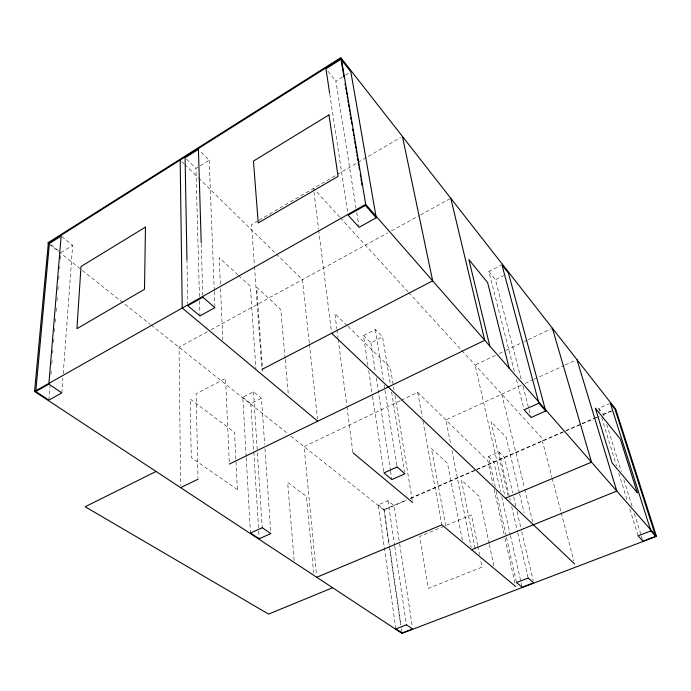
<?xml version="1.0" encoding="UTF-8"?>
<svg xmlns="http://www.w3.org/2000/svg" width="691" height="691" viewBox="0 0 691 691"><rect width="100%" height="100%" fill="white"/><g stroke="black" fill="none" stroke-linecap="round" stroke-linejoin="round"><path stroke-width="0.52" stroke-dasharray="3.46 2.59" d="M61.836 392.885L62.933 377.917M63.244 373.641L72.641 245.348L61.965 236.702M48.836 400.132L49.977 386.234M50.944 374.479L51.289 370.203M51.816 363.794L52.17 359.519M52.697 353.101L52.965 349.896M53.578 342.416L53.924 338.141M54.451 331.732L54.719 328.519M55.245 322.11L55.686 316.763M56.118 311.425L56.472 307.15M56.999 300.732L57.258 297.527M57.88 290.047L58.225 285.772M58.752 279.363L59.02 276.15M59.633 268.669L59.806 266.536M60.419 259.056L60.773 254.78M60.946 252.638L72.641 245.348M199.44 296.569L195.942 168.431L199.474 166.229M200.355 165.676L209.183 160.174L199.854 150.776M356.064 208.259L335.886 81.141L344.679 75.647M345.56 75.103L349.957 72.356M258.028 220.818L251.507 224.627L254.418 265.404M258.961 220.274L357.022 162.981M357.955 162.437L400.581 137.535M207.369 331.732L179.064 347.253L180.61 485.505M211.144 329.667L387.582 232.953M391.356 230.889L419.662 215.367M420.612 214.858L450.8 198.308M246.151 456.509L242.809 397.247L253.476 391.788L261.44 398.241L264.662 444.417M367.914 365.401L363.475 335.584L375.299 329.538L382.607 336.88L390.406 384.628M514.329 371.352L488.857 271.511L501.018 265.301M242.809 397.247L250.824 403.622L261.44 398.241M363.475 335.584L370.851 342.831L382.607 336.88M521.1 378.893L495.456 279.725L503.817 275.493M400.236 400.728L304.075 446.567L316.504 575.111M401.212 400.262L417.718 392.393L487.872 461.018L492.968 484.028M495.387 355.373L475.097 365.038L504.931 496.138M499.248 353.533L505.043 350.769M506.011 350.302L523.398 342.019M524.365 341.561L527.259 340.179M528.226 339.713L551.409 328.666M521.299 385.207L445.868 419.921L450.679 444.192M525.203 383.41L533.011 379.817M533.988 379.368L564.245 365.444M565.221 364.995L574.981 360.503M395.865 628.862L378.236 504.931L387.945 500.681L393.818 505.441L399.502 542.711M495.266 487.06L488.494 456.639L499.101 451.992L504.413 457.338L512.705 492.89M599.745 411.413L598.795 408.329L609.384 403.691M383.712 509.837L406.403 499.964M410.35 498.254L565.238 430.873M566.223 430.45L581.019 424.006M582.012 423.583L596.808 417.148M602.725 414.565L611.604 410.704M290.859 436.073L383.989 510.053L406.671 500.189M410.618 498.479L475.71 470.174M476.704 469.742L581.252 424.283M582.237 423.851L595.055 418.271M596.039 417.848L601.956 415.274M602.949 414.842L611.82 410.981M51.048 244.769L58.476 250.669M378.236 504.931L384.161 509.638L389.275 544.733M49.147 244.035L150.362 324.45M151.208 325.115L287.836 433.672M237.911 274.914L219.202 257.743L220.369 284.398M238.689 275.623L250.384 286.359L255.964 369.607M347.184 325.608L334.841 313.567L336.793 328.562M347.953 326.359L390.363 367.733L394.043 390.018M181.716 161.53L184.022 163.784M184.791 164.544L197.859 177.328M198.628 178.079L275.528 253.295M276.296 254.055L302.442 279.622L309.274 342.909M186.544 159.172L195.942 168.431M488.494 456.639L493.858 461.925L500.5 491.413M339.644 217.026L313.472 188.427L318.551 228.894M340.369 217.82L407.984 291.706M408.709 292.5L461.061 349.698M461.787 350.492L541.511 437.61L551.919 477.291M327.94 71.251L335.886 81.141M488.857 271.511L495.456 279.725M598.795 408.329L603.528 414.22L604.159 416.267M606.707 424.455L621.321 471.547M623.861 479.735L632.438 507.375M634.347 513.525L641.023 535.015M641.334 536.043L642.613 540.137M601.645 417.58L616.545 465.907M618.765 473.11L627.324 500.871M629.864 509.094L638.104 535.827M552.195 478.336L560.954 511.755M561.23 512.8L573.832 560.842M522.992 386.2L531.094 417.511M516.453 379.67L524.141 409.823M501.77 394.19L524.521 488.217M524.78 489.263L532.614 521.645M519.382 492.864L506.201 437.42L490.99 421.64L508.023 495.818M519.632 493.91L524.106 512.739M513.681 497.071L515.875 506.486M517.093 511.711L520.755 527.397M521.731 531.586L533.193 580.734M499.101 451.992L509.517 497.166M509.759 498.22L510.243 500.319M511.694 506.615L517.507 531.828M517.749 532.882L528.157 578.056M501.692 496.674L510.234 534.592M510.468 535.637L521.86 586.193M496.198 491.258L506.235 536.371M506.468 537.417L516.505 582.53M494.125 489.263L504.085 534.238M505.017 538.419L514.976 583.403M489.168 543.636L479.226 496.371L461.355 479.977L475.684 551.392M489.392 544.681L493.806 565.687M477.585 545.19L471.443 514.873L419.731 536.475L428.36 588.369L482.042 567.147L480.34 558.777M477.801 546.236L479.494 554.597M451.931 450.523L471.184 547.618M462.383 540.258L447.509 463.393L431.409 448.537L445.755 526.361M417.718 392.393L422.158 416.768M422.927 421.009L441.825 524.858M394.924 395.321L412.285 500.362M391.616 392.056L404.615 471.633M356.729 212.5L358.914 226.268M375.299 329.538L383.246 379.627M384.092 384.956L384.775 389.214M384.939 390.285L397.118 467.004M370.851 342.831L375.412 372.518M376.232 377.822L390.415 470.044M390.579 471.107L391.883 479.589M399.666 543.782L412.337 626.849M329.806 94.244L347.616 211.999M368.709 370.721L372.363 395.209M372.527 396.271L383.954 472.929M387.945 500.681L394.587 545.234M394.742 546.296L406.446 624.802M389.897 548.991L401.359 627.678M401.514 628.741L402.136 632.999M383.989 510.053L389.093 545.139M389.249 546.201L400.694 624.871M336.932 329.633L338.046 338.193M338.184 339.264L346.804 405.652M346.942 406.723L352.781 451.689M318.681 229.956L331.525 332.19M309.395 343.98L317.506 419.057M313.688 573.262L306.372 496.293L287.646 482.413L294.141 560.375M285.124 358.491L280.762 309.516L256.672 287.283L262.399 366.886M285.219 359.553L288.346 394.682M262.476 367.966L262.856 373.339M254.495 266.476L261.69 367.336M264.955 448.718L270.863 533.556M253.476 391.788L257.328 451.733M257.397 452.804L262.209 527.734M250.824 403.622L258.65 530.187M258.71 531.258L259.177 538.773M246.212 457.589L250.462 533.02M229.257 461.899L225.534 378.418L196.089 393.818L198.023 478.146M220.559 288.665L222.804 339.851M209.183 160.174L214.253 290.401M214.288 291.481L214.875 306.554M201.236 243.621L202.774 295.057M199.561 300.879L199.967 315.951M186.95 259.6L187.753 303.548M237.359 489.599L191.252 457.554L190.155 398.992L234.543 432.376L237.359 489.599"/><path stroke-width="1.04" d="M48.845 384.144L61.145 236.037L49.398 243.457L35.777 391.521L48.836 400.132L61.836 392.885L48.845 384.144L35.777 391.521M34.55 391.46L48.31 243.37L341.259 58.225L365.703 204.372L656.45 536.337L401.937 633.371L34.55 391.46L365.703 204.372M47.757 242.93L340.793 57.629L615.767 409.271L656.45 536.337M376.241 217.777L365.401 205.417L348.1 215.186L359.087 227.33L376.241 217.777L350.838 71.812L341.017 59.262L325.953 68.78L329.642 93.181M261.846 369.478L432.678 280.848L402.438 136.455M156.062 471.469L85.14 506.745L268.592 614.1L332.639 587.739M180.636 487.647L198.049 479.208M229.352 464.041L484.728 340.274L450.8 198.308M538.876 403.199L524.141 409.823L531.094 417.511L545.709 410.99L508.464 273.144L501.951 264.826L538.876 403.199L545.709 410.99M316.711 577.261L441.825 524.858L515.667 586.538M505.415 498.237L591.505 462.184L552.377 328.208M471.599 549.734L616.804 491.076L576.933 359.605M650.896 530.913L638.104 535.827L642.924 541.165L655.629 536.32L615.007 409.227L610.343 403.268L650.896 530.913L655.629 536.32M352.92 452.76L412.631 502.487M317.739 421.208L182.243 308.022L180.178 160.027M331.654 333.261L574.653 563.977M509.189 368.199L487.621 282.584L468.895 259.617L489.789 346.053M341.017 59.262L344.023 77.271M345.077 83.628L345.431 85.744M345.785 87.861L346.139 89.977M346.493 92.102L346.847 94.218M347.202 96.334L347.556 98.45M347.91 100.566L348.264 102.691M348.61 104.807L348.964 106.924M349.318 109.04L349.672 111.165M350.026 113.281L350.38 115.397M350.734 117.513L351.088 119.629M351.443 121.754L351.797 123.87M352.678 129.165L353.032 131.281M353.386 133.398L353.74 135.522M354.094 137.639L354.448 139.755M354.794 141.871L355.148 143.996M355.502 146.112L355.856 148.228M356.21 150.344L356.565 152.461M356.919 154.585L357.273 156.702M357.627 158.818L357.981 160.934M358.335 163.059L358.681 165.175M359.035 167.291L359.389 169.407M360.279 174.702L360.624 176.827M360.978 178.943L361.333 181.059M361.687 183.175L362.041 185.3M201.202 242.55L198.421 149.334L185.093 157.747L186.95 259.6M145.456 227.114L144.514 289.27L76.934 328.683L81.002 266.519L145.456 227.114M328.976 114.905L253.459 161.081L258.218 222.951L338.063 176.386L328.976 114.905M202.843 297.199L187.788 305.698L199.967 315.951L214.918 307.625L202.843 297.199M262.209 527.734L250.462 533.02L259.177 538.773L270.863 533.556L262.209 527.734M397.118 467.004L383.954 472.929L391.883 479.589L404.961 473.758L397.118 467.004M406.446 624.802L395.865 628.862L402.136 632.999L412.657 628.983L406.446 624.802M528.157 578.056L516.505 582.53L522.102 587.246L533.685 582.824L528.157 578.056M637.275 492.64L612.131 462.961L595.357 408.122L620.285 438.984L637.275 492.64"/></g></svg>
